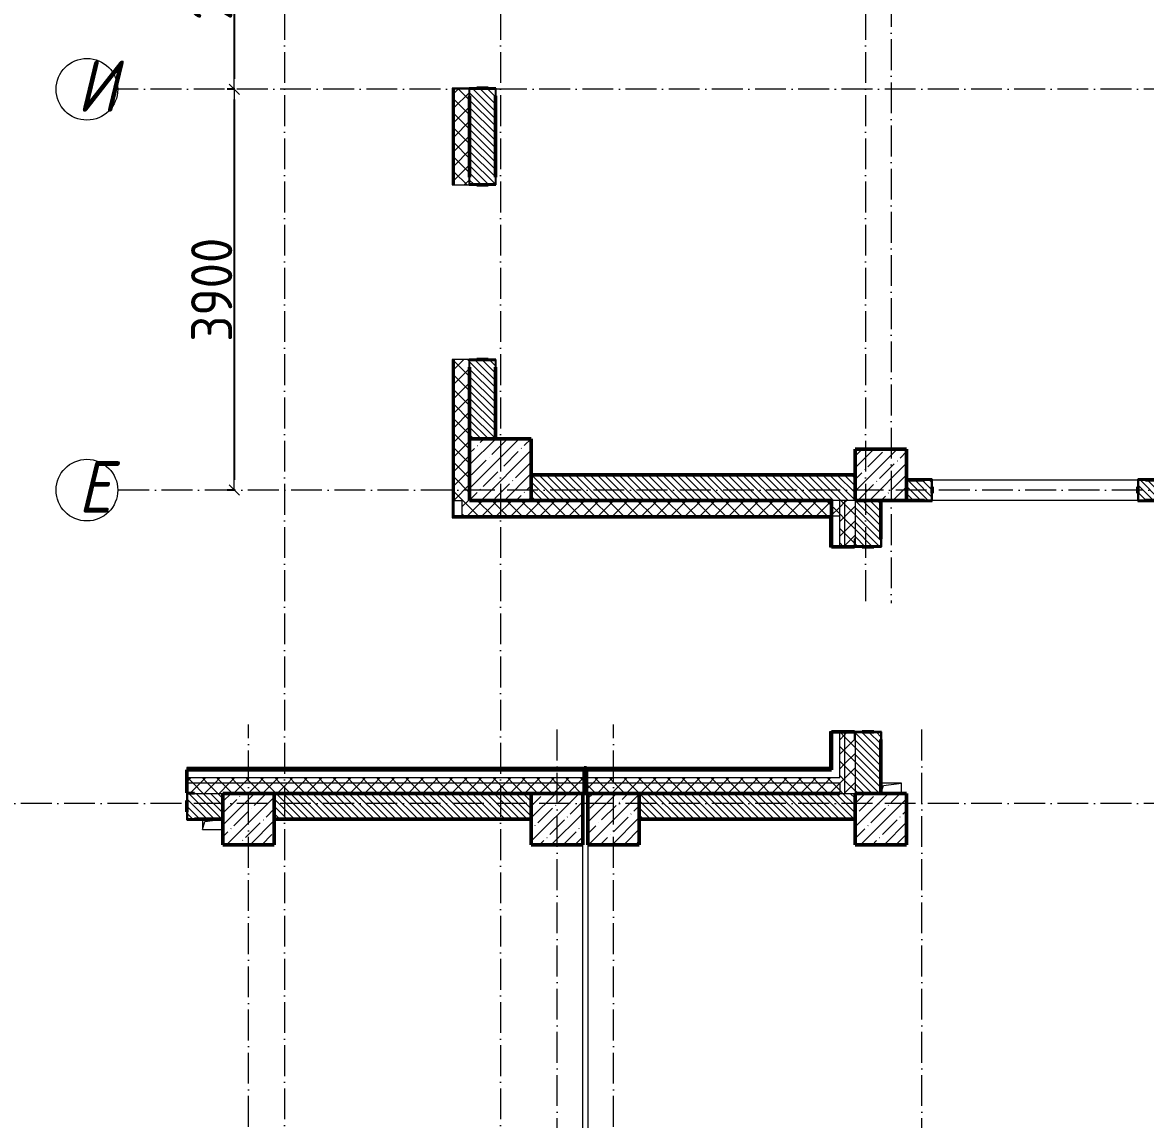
# Model space of a CAD drawing. Header units: millimetres. Extents: x -356862 to 418287, y 0 to 839748.
# Drawn here: x 50808 to 61733, y 465324 to 475997 of the extents above; entities that cross this region are included whole.
import ezdxf

# ---------------------------------------------------------------- set-up
doc = ezdxf.new("R2010")
doc.units = ezdxf.units.MM
doc.linetypes.add('50_200_ШТРИХ_1Т_ш5_п1_п1_', pattern=[700, 500, -100, 0, -100])
for name, color, linetype, lineweight in [('A-____-____-DIMS', 7, 'Continuous', 9), ('A-FLOR-____-OTLN', 7, 'Continuous', 9), ('A-GENM-____-MCUT', 7, 'Continuous', 25), ('A-GENM-____-OTLN', 7, 'Continuous', 9), ('A-GENM-____-OTLN-1', 7, 'Continuous', 25), ('A-WALL-____-MCUT-2', 7, 'Continuous', 50), ('A-WALL-____-MCUT-3', 7, 'Continuous', 9), ('A-WALL-____-OTLN', 7, 'Continuous', 9), ('A-WALL-____-PATT-1', 7, 'Continuous', 9), ('A-WALL-FNSH-MCUT-1', 7, 'Continuous', 9), ('I-WALL-____-OTLN', 7, 'Continuous', 9), ('S-COLS-____-MCUT', 7, 'Continuous', 50), ('S-COLS-____-OTLN', 7, 'Continuous', 9), ('S-GRID-____-IDEN', 7, 'Continuous', 9), ('S-GRID-____-OTLN-1', 7, '50_200_ШТРИХ_1Т_ш5_п1_п1_', 9)]:
    doc.layers.add(name, color=color, linetype=linetype, lineweight=lineweight)
doc.styles.add('ISOCPEUR_I', font='isocpeui.ttf', dxfattribs={"width": 0.9, "height": 2.5})
doc.styles.add('СПДС', font='isocpeur.ttf', dxfattribs={"width": 0.9})
doc.dimstyles.new('Размера А3', dxfattribs={"dimtxt": 200, "dimasz": 100, "dimexe": 70, "dimexo": 100, "dimgap": 20, "dimtad": 1, "dimdec": 0, "dimrnd": 10, "dimzin": 0, "dimdsep": 46, "dimtxsty": 'СПДС', "dimblk": 'ARROWHEAD_6', "dimcen": 1, "dimclrd": 256, "dimclre": 256, "dimclrt": 256, "dimazin": 0, "dimtfac": 1, "dimtdec": 0, "dimtmove": 2, "dimatfit": 3, "dimfxl": 1, "dimtolj": 1, "dimtzin": 0, "dimarcsym": 0})
pattern_1 = [(45, (-15591.66, 459015.94), (-70.71068, 70.71068), []), (135, (-15591.66, 459015.94), (-70.71068, -70.71068), [])]
pattern_2 = [(135, (-15591.663, 459015.94), (-35.35534, -35.35534), [])]
pattern_3 = [(45, (-15591.66, 459015.94), (-85.53659, 85.53659), []), (45, (-15534.64, 459015.94), (-85.53659, 85.53659), [])]

# ---------------------------------------------------------------- blocks, each defined once
blk = doc.blocks.new('BSC_Колонна _Прямоугольная - 600х600-V79-АР1_План отверстий 2 этажа в осях 1-64_А-ГГ')
at = {"layer": 'S-COLS-____-OTLN'}
h = blk.add_hatch(dxfattribs=at)
h.set_pattern_fill('FP_108', color=256, style=0, pattern_type=2)
h.set_pattern_definition([(45, (-71050, -12631.04), (-114.04925, 114.04925), []), (45, (-70935.95, -12631.04), (-114.04925, 114.04925), [201.613, -40.323, 3.353, -36.97])])
h.paths.add_polyline_path([(-300, -300), (300, -300), (300, 300), (-300, 300)], flags=0)
at = {"layer": 'S-COLS-____-MCUT'}
for p, q in [((300, 300), (-300, 300)), ((-300, 300), (-300, -300)), ((300, -300), (300, 300)), ((-300, -300), (300, -300))]:
    blk.add_line(p, q, dxfattribs=at)
blk = doc.blocks.new('BSC_Колонна _Прямоугольная - 500х500-V98-АР1_План отверстий 2 этажа в осях 1-64_А-ГГ')
at = {"layer": 'S-COLS-____-OTLN'}
h = blk.add_hatch(dxfattribs=at)
h.set_pattern_fill('FP_127', color=256, style=0, pattern_type=2)
h.set_pattern_definition([(45, (-68600, -9231.04), (-114.04925, 114.04925), []), (45, (-68485.95, -9231.04), (-114.04925, 114.04925), [201.613, -40.323, 3.353, -36.97])])
h.paths.add_polyline_path([(-250, -250), (250, -250), (250, 250), (-250, 250)], flags=0)
at = {"layer": 'S-COLS-____-MCUT'}
for p, q in [((250, 250), (-250, 250)), ((-250, 250), (-250, -250)), ((250, -250), (250, 250)), ((-250, -250), (250, -250))]:
    blk.add_line(p, q, dxfattribs=at)
blk = doc.blocks.new('BSC_Колонна _Прямоугольная - 500х500-V114-АР1_План отверстий 2 этажа в осях 1-64_А-ГГ')
at = {"layer": 'S-COLS-____-OTLN'}
h = blk.add_hatch(dxfattribs=at)
h.set_pattern_fill('FP_143', color=256, style=0, pattern_type=2)
h.set_pattern_definition([(45, (-72150, -9231.04), (-114.04925, 114.04925), []), (45, (-72035.95, -9231.04), (-114.04925, 114.04925), [201.613, -40.323, 3.353, -36.97])])
h.paths.add_polyline_path([(-250, -250), (250, -250), (250, 250), (-250, 250)], flags=0)
at = {"layer": 'S-COLS-____-MCUT'}
for p, q in [((250, 250), (-250, 250)), ((-250, 250), (-250, -250)), ((250, -250), (250, 250)), ((-250, -250), (250, -250))]:
    blk.add_line(p, q, dxfattribs=at)
blk = doc.blocks.new('BSC_Колонна _Прямоугольная - 500х500-V115-АР1_План отверстий 2 этажа в осях 1-64_А-ГГ')
at = {"layer": 'S-COLS-____-OTLN'}
h = blk.add_hatch(dxfattribs=at)
h.set_pattern_fill('FP_144', color=256, style=0, pattern_type=2)
h.set_pattern_definition([(45, (-71600, -9231.04), (-114.04925, 114.04925), []), (45, (-71485.95, -9231.04), (-114.04925, 114.04925), [201.613, -40.323, 3.353, -36.97])])
h.paths.add_polyline_path([(-250, -250), (250, -250), (250, 250), (-250, 250)], flags=0)
at = {"layer": 'S-COLS-____-MCUT'}
for p, q in [((250, 250), (-250, 250)), ((-250, 250), (-250, -250)), ((250, -250), (250, 250)), ((-250, -250), (250, -250))]:
    blk.add_line(p, q, dxfattribs=at)
blk = doc.blocks.new('BSC_Колонна _Прямоугольная - 500х500-V135-АР1_План отверстий 2 этажа в осях 1-64_А-ГГ')
at = {"layer": 'S-COLS-____-OTLN'}
h = blk.add_hatch(dxfattribs=at)
h.set_pattern_fill('FP_165', color=256, style=0, pattern_type=2)
h.set_pattern_definition([(45, (-74750, -12581.04), (-114.04925, 114.04925), []), (45, (-74635.95, -12581.04), (-114.04925, 114.04925), [201.613, -40.323, 3.353, -36.97])])
h.paths.add_polyline_path([(-250, -250), (250, -250), (250, 250), (-250, 250), (-250, 195)], flags=0)
at = {"layer": 'S-COLS-____-MCUT'}
for p, q in [((250, 250), (-250, 250)), ((-250, 250), (-250, -250)), ((250, -250), (250, 250)), ((-250, -250), (250, -250))]:
    blk.add_line(p, q, dxfattribs=at)
blk = doc.blocks.new('BSC_Колонна _Прямоугольная - 500х500-V140-АР1_План отверстий 2 этажа в осях 1-64_А-ГГ')
at = {"layer": 'S-COLS-____-OTLN'}
h = blk.add_hatch(dxfattribs=at)
h.set_pattern_fill('FP_171', color=256, style=0, pattern_type=2)
h.set_pattern_definition([(45, (-74750, -9231.04), (-114.04925, 114.04925), []), (45, (-74635.95, -9231.04), (-114.04925, 114.04925), [201.613, -40.323, 3.353, -36.97])])
h.paths.add_polyline_path([(-250, -250), (250, -250), (250, 250), (-250, 250), (-250, 105)], flags=0)
at = {"layer": 'S-COLS-____-MCUT'}
for p, q in [((250, 250), (-250, 250)), ((-250, 250), (-250, -250)), ((250, -250), (250, 250)), ((-250, -250), (250, -250))]:
    blk.add_line(p, q, dxfattribs=at)
blk = doc.blocks.new('Фахверк_СКБ_Уголок - 250_2700-27497298-АР1_План отверстий 2 этажа в осях 1-64_А-ГГ')
at = {"layer": 'A-GENM-____-MCUT'}
for p, q in [((200, 181), (125, 181)), ((125, 181), (125, 106)), ((131, 106), (131, 175)), ((131, 175), (200, 175)), ((200, 175), (200, 181)), ((125, 106), (131, 106)), ((131, -6), (125, -6)), ((125, -6), (125, -81)), ((125, -81), (200, -81)), ((131, -75), (131, -6)), ((200, -75), (131, -75)), ((200, -81), (200, -75))]:
    blk.add_line(p, q, dxfattribs=at)
blk = doc.blocks.new('Фахверк_СКБ_Уголок - 200_3380-28509457-АР1_План отверстий 2 этажа в осях 1-64_А-ГГ')
at = {"layer": 'A-GENM-____-MCUT'}
for p, q in [((200, 156), (125, 156)), ((125, 156), (125, 81)), ((131, 81), (131, 150)), ((131, 150), (200, 150)), ((200, 150), (200, 156)), ((125, 81), (131, 81)), ((131, 19), (125, 19)), ((125, 19), (125, -56)), ((131, -50), (131, 19)), ((125, -56), (200, -56)), ((200, -50), (131, -50)), ((200, -56), (200, -50))]:
    blk.add_line(p, q, dxfattribs=at)
blk = doc.blocks.new('AR_Отверстие прямоугольное _в плите_ - AR_Отверстие прямоугольное _в плите_-V165-АР1_План отверстий 2 этажа в осях 1-64_А-ГГ')
at = {"layer": 'A-GENM-____-OTLN'}
for p, q in [((-100, 50), (-100, -50)), ((-100, -50), (-75, 25)), ((-75, 25), (100, 50)), ((-100, -50), (100, -50))]:
    blk.add_line(p, q, dxfattribs=at)
blk = doc.blocks.new('AR_Отверстие прямоугольное _в плите_ - AR_Отверстие прямоугольное _в плите_-30510712-АР1_План отверстий 2 этажа в осях 1-64_А-ГГ')
at = {"layer": 'A-GENM-____-OTLN'}
for p, q in [((100, 50), (-100, 50)), ((-100, -50), (-75, 25)), ((-75, 25), (100, 50)), ((100, -50), (100, 50))]:
    blk.add_line(p, q, dxfattribs=at)
blk = doc.blocks.new('Стены 6 - Стены 4-31195849-АР1_План отверстий 2 этажа в осях 1-64_А-ГГ')
at = {"layer": 'A-WALL-____-MCUT-2'}
for p, q in [((-1799, 41030), (-1799, 41010)), ((-1549, 41030), (-1799, 41030)), ((-1799, 41010), (-1549, 41010)), ((-1549, 41010), (-1549, 41030))]:
    blk.add_line(p, q, dxfattribs=at)
blk = doc.blocks.new('Ось сетки - Круг_Ø6_00__ISO-2_5_0_9K_-25732049-АР1_План отверстий 2 этажа в осях 1-64_А-ГГ')
at = {"layer": 'S-GRID-____-IDEN'}
blk.add_circle((0, 0), 3, dxfattribs=at)
blk = doc.blocks.new('ARROWHEAD_6')
at = {"color": 0, "linetype": 'Continuous'}
for p, q in [((0, 0), (-1, 0)), ((-0.5, -0.5), (0.5, 0.5))]:
    blk.add_line(p, q, dxfattribs=at)
blk = doc.blocks.new('*D4534')
at = {"layer": 'A-____-____-DIMS', "lineweight": -2, "transparency": 16777216}
for p, q in [((52875, 477697), (52799, 477697)), ((52869, 477597), (52869, 475447)), ((52875, 475347), (52799, 475347))]:
    blk.add_line(p, q, dxfattribs=at)
at = {"layer": 'Defpoints', "color": 0, "lineweight": 30, "transparency": 16777216}
for p in [(52975, 477697), (52869, 475347), (52975, 475347)]:
    blk.add_point(p, dxfattribs=at)
at = {"layer": 'A-____-____-DIMS', "lineweight": -2, "transparency": 16777216, "xscale": 100, "yscale": 100, "zscale": 100}
for p, rotation in [((52869, 477697), 90), ((52869, 475347), 270)]:
    blk.add_blockref('ARROWHEAD_6', p, dxfattribs=dict(at, rotation=rotation))
at = {"layer": 'A-____-____-DIMS', "transparency": 16777216, "insert": (52649, 476522), "char_height": 400, "attachment_point": 5, "rotation": 90, "style": 'СПДС'}
blk.add_mtext('\\A1;2350', dxfattribs=at)
blk = doc.blocks.new('*D4535')
at = {"layer": 'A-____-____-DIMS', "lineweight": -2, "transparency": 16777216}
for p, q in [((52875, 475347), (52799, 475347)), ((52869, 475247), (52869, 471547)), ((52875, 471447), (52799, 471447))]:
    blk.add_line(p, q, dxfattribs=at)
at = {"layer": 'Defpoints', "color": 0, "lineweight": 30, "transparency": 16777216}
for p in [(52975, 475347), (52869, 471447), (52975, 471447)]:
    blk.add_point(p, dxfattribs=at)
at = {"layer": 'A-____-____-DIMS', "lineweight": -2, "transparency": 16777216, "xscale": 100, "yscale": 100, "zscale": 100}
for p, rotation in [((52869, 475347), 90), ((52869, 471447), 270)]:
    blk.add_blockref('ARROWHEAD_6', p, dxfattribs=dict(at, rotation=rotation))
at = {"layer": 'A-____-____-DIMS', "transparency": 16777216, "insert": (52649, 473397), "char_height": 400, "attachment_point": 5, "rotation": 90, "style": 'СПДС'}
blk.add_mtext('\\A1;3900', dxfattribs=at)
blk = doc.blocks.new('*D13775')
at = {"layer": 'A-____-____-DIMS', "lineweight": -2, "transparency": 16777216}
for p, q in [((52875, 477697), (52799, 477697)), ((52869, 477597), (52869, 475447)), ((52875, 475347), (52799, 475347))]:
    blk.add_line(p, q, dxfattribs=at)
at = {"layer": 'Defpoints', "color": 0, "transparency": 16777216}
for p in [(52975, 477697), (52869, 475347), (52975, 475347)]:
    blk.add_point(p, dxfattribs=at)
at = {"layer": 'A-____-____-DIMS', "lineweight": -2, "transparency": 16777216, "xscale": 100, "yscale": 100, "zscale": 100}
for p, rotation in [((52869, 477697), 90), ((52869, 475347), 270)]:
    blk.add_blockref('ARROWHEAD_6', p, dxfattribs=dict(at, rotation=rotation))
at = {"layer": 'A-____-____-DIMS', "transparency": 16777216, "insert": (52649, 476522), "char_height": 400, "attachment_point": 5, "rotation": 90, "style": 'СПДС'}
blk.add_mtext('\\A1;2350', dxfattribs=at)
blk = doc.blocks.new('*D13776')
at = {"layer": 'A-____-____-DIMS', "lineweight": -2, "transparency": 16777216}
for p, q in [((52875, 475347), (52799, 475347)), ((52869, 475247), (52869, 471547)), ((52875, 471447), (52799, 471447))]:
    blk.add_line(p, q, dxfattribs=at)
at = {"layer": 'Defpoints', "color": 0, "transparency": 16777216}
for p in [(52975, 475347), (52869, 471447), (52975, 471447)]:
    blk.add_point(p, dxfattribs=at)
at = {"layer": 'A-____-____-DIMS', "lineweight": -2, "transparency": 16777216, "xscale": 100, "yscale": 100, "zscale": 100}
for p, rotation in [((52869, 475347), 90), ((52869, 471447), 270)]:
    blk.add_blockref('ARROWHEAD_6', p, dxfattribs=dict(at, rotation=rotation))
at = {"layer": 'A-____-____-DIMS', "transparency": 16777216, "insert": (52649, 473397), "char_height": 400, "attachment_point": 5, "rotation": 90, "style": 'СПДС'}
blk.add_mtext('\\A1;3900', dxfattribs=at)
blk = doc.blocks.new('*D13945')
at = {"layer": 'A-____-____-DIMS', "lineweight": -2, "transparency": 16777216}
for p, q in [((52875, 477697), (52799, 477697)), ((52869, 477597), (52869, 475447)), ((52875, 475347), (52799, 475347))]:
    blk.add_line(p, q, dxfattribs=at)
at = {"layer": 'Defpoints', "color": 0, "transparency": 16777216}
for p in [(52975, 477697), (52869, 475347), (52975, 475347)]:
    blk.add_point(p, dxfattribs=at)
at = {"layer": 'A-____-____-DIMS', "lineweight": -2, "transparency": 16777216, "xscale": 100, "yscale": 100, "zscale": 100}
for p, rotation in [((52869, 477697), 90), ((52869, 475347), 270)]:
    blk.add_blockref('ARROWHEAD_6', p, dxfattribs=dict(at, rotation=rotation))
at = {"layer": 'A-____-____-DIMS', "transparency": 16777216, "insert": (52649, 476522), "char_height": 400, "attachment_point": 5, "rotation": 90, "style": 'СПДС'}
blk.add_mtext('\\A1;2350', dxfattribs=at)
blk = doc.blocks.new('*D13946')
at = {"layer": 'A-____-____-DIMS', "lineweight": -2, "transparency": 16777216}
for p, q in [((52875, 475347), (52799, 475347)), ((52869, 475247), (52869, 471547)), ((52875, 471447), (52799, 471447))]:
    blk.add_line(p, q, dxfattribs=at)
at = {"layer": 'Defpoints', "color": 0, "transparency": 16777216}
for p in [(52975, 475347), (52869, 471447), (52975, 471447)]:
    blk.add_point(p, dxfattribs=at)
at = {"layer": 'A-____-____-DIMS', "lineweight": -2, "transparency": 16777216, "xscale": 100, "yscale": 100, "zscale": 100}
for p, rotation in [((52869, 475347), 90), ((52869, 471447), 270)]:
    blk.add_blockref('ARROWHEAD_6', p, dxfattribs=dict(at, rotation=rotation))
at = {"layer": 'A-____-____-DIMS', "transparency": 16777216, "insert": (52649, 473397), "char_height": 400, "attachment_point": 5, "rotation": 90, "style": 'СПДС'}
blk.add_mtext('\\A1;3900', dxfattribs=at)
blk = doc.blocks.new('2этаж')
at = {"layer": 'S-GRID-____-OTLN-1', "color": 251, "ltscale": 0.6, "true_color": 0x636466}
for p, q in [((53358.3, 508896.9), (53358.3, 454533.3)), ((55458.3, 508896.9), (55458.3, 454750.2)), ((59008.3, 508896.9), (59008.3, 470347)), ((59258.3, 508602.1), (59258.3, 470347)), ((88482.7, 475347), (51735.1, 475347)), ((74727.1, 471447), (51735.1, 471447)), ((53008.3, 454750.2), (53008.3, 469166.5)), ((56008.3, 454533.3), (56008.3, 469166.5)), ((56558.3, 454750.2), (56558.3, 469166.5)), ((59558.3, 454533.3), (59558.3, 469166.5)), ((88482.7, 468397), (-20037.2, 468397))]:
    blk.add_line(p, q, dxfattribs=at)
at = {"layer": 'S-GRID-____-IDEN', "char_height": 500, "attachment_point": 1, "style": 'ISOCPEUR_I'}
for s, insert, width in [('\\fISOCPEUR|b0|i1|c204|p34|;\\W.9;И', (51337.7, 475628.9), 223.671), ('\\fISOCPEUR|b0|i1|c204|p34|;\\W.9;Е', (51346.7, 471728.9), 202.025)]:
    blk.add_mtext(s, dxfattribs=dict(at, insert=insert, width=width))
at = {"layer": 'A-____-____-DIMS'}
for base, p1, p2, picture, middle in [((52868.7, 475347), (52974.8, 477697), (52974.8, 475347), '*D4534', (52648.7, 476522)), ((52868.7, 471447), (52974.8, 475347), (52974.8, 471447), '*D4535', (52648.7, 473397))]:
    dim = blk.add_linear_dim(base=base, p1=p1, p2=p2, angle=90, dimstyle='Размера А3', override={"dimtxt": 400}, dxfattribs=at)
    dim.commit()
    dim.dimension.update_dxf_attribs({"geometry": picture, "text_midpoint": middle})

msp = doc.modelspace()

# ---------------------------------------------------------------- hatches: boundary and pattern name
at = {"layer": 'A-WALL-____-PATT-1'}
h = msp.add_hatch(dxfattribs=at)
h.set_pattern_fill('FP_1', color=256, style=0, pattern_type=2)
h.set_pattern_definition(pattern_1)
h.paths.add_polyline_path([(55008.3366, 471346.983), (55158.3366, 471346.983), (55158.3366, 472641.983), (55152.3366, 472641.983), (55152.3366, 472716.983), (55008.3366, 472716.983)], flags=0)
h.paths.add_polyline_path([(55152.3366, 474416.983), (55152.3366, 474491.983), (55158.3366, 474491.983), (55158.3366, 475281.983), (55152.3366, 475281.983), (55152.3366, 475356.983), (55008.3366, 475356.983), (55008.3366, 474416.983), (55093.2185, 474416.983)], flags=0)
h.paths.add_polyline_path([(55093.2185, 477056.983), (55152.3366, 477056.983), (55152.3366, 477131.983), (55158.3366, 477131.983), (55158.3366, 478521.983), (55152.3366, 478521.983), (55152.3366, 478596.983), (55008.3366, 478596.983), (55008.3366, 477056.983)], flags=0)
h.paths.add_polyline_path([(55152.3366, 480296.983), (55152.3366, 480371.983), (55158.3366, 480371.983), (55158.3366, 481161.983), (55152.3366, 481161.983), (55152.3366, 481236.983), (55008.3366, 481236.983), (55008.3366, 480296.983), (55093.2185, 480296.983)], flags=0)
h.paths.add_polyline_path([(55093.2185, 482936.983), (55152.3366, 482936.983), (55152.3366, 483011.983), (55158.3366, 483011.983), (55158.3366, 484401.983), (55152.3366, 484401.983), (55152.3366, 484476.983), (55008.3366, 484476.983), (55008.3366, 482936.983)], flags=0)
h.paths.add_polyline_path([(55093.2185, 486176.983), (55152.3366, 486176.983), (55152.3366, 486251.983), (55158.3366, 486251.983), (55158.3366, 487041.983), (55152.3366, 487041.983), (55152.3366, 487116.983), (55008.3366, 487116.983), (55008.3366, 486176.983)], flags=0)
h.paths.add_polyline_path([(55152.3366, 488816.983), (55152.3366, 488891.983), (55158.3366, 488891.983), (55158.3366, 490281.983), (55152.3366, 490281.983), (55152.3366, 490356.983), (55008.3366, 490356.983), (55008.3366, 488816.983), (55093.2185, 488816.983)], flags=0)
h.paths.add_polyline_path([(55152.3366, 492056.983), (55152.3366, 492131.983), (55158.3366, 492131.983), (55158.3366, 492921.983), (55152.3366, 492921.983), (55152.3366, 492996.983), (55008.3366, 492996.983), (55008.3366, 492056.983), (55093.2185, 492056.983)], flags=0)
h.paths.add_polyline_path([(55093.2185, 494696.983), (55152.3366, 494696.983), (55152.3366, 494771.983), (55158.3366, 494771.983), (55158.3366, 496161.983), (55152.3366, 496161.983), (55152.3366, 496236.983), (55008.3366, 496236.983), (55008.3366, 494696.983)], flags=0)
h.paths.add_polyline_path([(55093.2185, 497936.983), (55152.3366, 497936.983), (55152.3366, 498011.983), (55158.3366, 498011.983), (55158.3366, 498801.983), (55152.3366, 498801.983), (55152.3366, 498876.983), (55008.3366, 498876.983), (55008.3366, 497936.983)], flags=0)
h.paths.add_polyline_path([(55152.3366, 500576.983), (55152.3366, 500651.983), (55158.3366, 500651.983), (55158.3366, 502096.983), (55008.3366, 502096.983), (55008.3366, 500576.983), (55093.2185, 500576.983)], flags=0)
h = msp.add_hatch(dxfattribs=at)
h.set_pattern_fill('FP_6', color=256, style=0, pattern_type=2)
h.set_pattern_definition(pattern_2)
h.paths.add_polyline_path([(55227.3366, 471946.983), (55408.3366, 471946.983), (55408.3366, 472710.983), (55339.3366, 472710.983), (55339.3366, 472716.983), (55227.3366, 472716.983), (55227.3366, 472710.983), (55158.3366, 472710.983), (55158.3366, 471946.983)], flags=0)
h.paths.add_polyline_path([(55227.3366, 474416.983), (55339.3366, 474416.983), (55339.3366, 474422.983), (55408.3366, 474422.983), (55408.3366, 475350.983), (55339.3366, 475350.983), (55339.3366, 475356.983), (55227.3366, 475356.983), (55227.3366, 475350.983), (55158.3366, 475350.983), (55158.3366, 474422.983), (55227.3366, 474422.983)], flags=0)
h.paths.add_polyline_path([(55339.3366, 477056.983), (55339.3366, 477062.983), (55408.3366, 477062.983), (55408.3366, 477396.983), (55158.3366, 477396.983), (55158.3366, 477062.983), (55227.3366, 477062.983), (55227.3366, 477056.983)], flags=0)
h = msp.add_hatch(dxfattribs=at)
h.set_pattern_fill('FP_6', color=256, style=0, pattern_type=2)
h.set_pattern_definition(pattern_2)
h.paths.add_polyline_path([(58908.3366, 471346.983), (58908.3366, 471596.983), (55758.3366, 471596.983), (55758.3366, 471346.983), (58808.3366, 471346.983)], flags=0)
h = msp.add_hatch(dxfattribs=at)
h.set_pattern_fill('FP_6', color=256, style=0, pattern_type=2)
h.set_pattern_definition(pattern_2)
h.paths.add_polyline_path([(61664.3366, 471346.983), (61908.3366, 471346.983), (61908.3366, 471546.983), (61664.3366, 471546.983), (61664.3366, 471477.983), (61658.3366, 471477.983), (61658.3366, 471415.983), (61664.3366, 471415.983), (61664.3366, 471351.783)], flags=0)
h.paths.add_polyline_path([(59408.3366, 471346.983), (59652.3366, 471346.983), (59652.3366, 471415.983), (59658.3366, 471415.983), (59658.3366, 471477.983), (59652.3366, 471477.983), (59652.3366, 471546.983), (59408.3366, 471546.983)], flags=0)
h = msp.add_hatch(dxfattribs=at)
h.set_pattern_fill('FP_1', color=256, style=0, pattern_type=2)
h.set_pattern_definition(pattern_1)
h.paths.add_polyline_path([(58758.3366, 471196.983), (58758.3366, 471346.983), (55083.3366, 471346.983), (55083.3366, 471196.983), (58628.1471, 471196.983)], flags=0)
h = msp.add_hatch(dxfattribs=at)
h.set_pattern_fill('FP_1', color=256, style=0, pattern_type=2)
h.set_pattern_definition(pattern_1)
h.paths.add_polyline_path([(58808.3366, 468496.983), (58808.3366, 469096.983), (58758.3366, 469096.983), (58758.3366, 468496.983)], flags=0)
h.paths.add_polyline_path([(58808.3366, 470896.983), (58808.3366, 471346.983), (58758.3366, 471346.983), (58758.3366, 470896.983)], flags=0)
h = msp.add_hatch(dxfattribs=at)
h.set_pattern_fill('FP_1', color=256, style=0, pattern_type=2)
h.set_pattern_definition(pattern_1)
h.paths.add_polyline_path([(58856.6845, 468496.983), (58908.3366, 468496.983), (58908.3366, 469021.983), (58902.3366, 469021.983), (58902.3366, 469096.983), (58808.3366, 469096.983), (58808.3366, 468496.983)], flags=0)
h.paths.add_polyline_path([(58808.3366, 470896.983), (58902.3366, 470896.983), (58902.3366, 470971.983), (58908.3366, 470971.983), (58908.3366, 471346.983), (58808.3366, 471346.983), (58808.3366, 470931.7715)], flags=0)
h = msp.add_hatch(dxfattribs=at)
h.set_pattern_fill('FP_6', color=256, style=0, pattern_type=2)
h.set_pattern_definition(pattern_2)
h.paths.add_polyline_path([(59089.3366, 468496.983), (59158.3366, 468496.983), (59158.3366, 469090.983), (59089.3366, 469090.983), (59089.3366, 469096.983), (58977.3366, 469096.983), (58977.3366, 469090.983), (58908.3366, 469090.983), (58908.3366, 468496.983), (59070.0132, 468496.983)], flags=0)
h.paths.add_polyline_path([(59089.3366, 470896.983), (59089.3366, 470902.983), (59158.3366, 470902.983), (59158.3366, 471346.983), (58908.3366, 471346.983), (58908.3366, 470902.983), (58977.3366, 470902.983), (58977.3366, 470896.983)], flags=0)
h = msp.add_hatch(dxfattribs=at)
h.set_pattern_fill('FP_3', color=256, style=0, pattern_type=2)
h.set_pattern_definition(pattern_3)
h.paths.add_polyline_path([(58678.3366, 468726.983), (58678.3366, 469096.983), (58658.3366, 469096.983), (58658.3366, 468726.983)], flags=0)
h.paths.add_polyline_path([(58658.3366, 470896.983), (58678.3366, 470896.983), (58678.3366, 471176.983), (58658.3366, 471176.983), (58658.3366, 470931.7715)], flags=0)
h = msp.add_hatch(dxfattribs=at)
h.set_pattern_fill('FP_3', color=256, style=0, pattern_type=2)
h.set_pattern_definition(pattern_3)
h.paths.add_polyline_path([(56273.3366, 468726.983), (56273.3366, 468746.983), (52408.3366, 468746.983), (52408.3366, 468726.983), (55093.2185, 468726.983)], flags=0)
h.paths.add_polyline_path([(50608.3366, 468726.983), (50608.3366, 468746.983), (49408.3366, 468746.983), (49408.3366, 468726.983), (49790.8257, 468726.983)], flags=0)
h.paths.add_polyline_path([(47608.3366, 468726.983), (47608.3366, 468746.983), (46408.3366, 468746.983), (46408.3366, 468726.983), (47139.6293, 468726.983)], flags=0)
h.paths.add_polyline_path([(43604.7007, 468726.983), (44608.3366, 468726.983), (44608.3366, 468746.983), (43408.3366, 468746.983), (43408.3366, 468726.983)], flags=0)
h.paths.add_polyline_path([(40953.5042, 468726.983), (41608.3366, 468726.983), (41608.3366, 468746.983), (40408.3366, 468746.983), (40408.3366, 468726.983)], flags=0)
h.paths.add_polyline_path([(38608.3366, 468726.983), (38608.3366, 468746.983), (37408.3366, 468746.983), (37408.3366, 468726.983), (37418.5757, 468726.983)], flags=0)
h.paths.add_polyline_path([(35608.3366, 468726.983), (35608.3366, 468746.983), (34408.3366, 468746.983), (34408.3366, 468726.983), (34767.3792, 468726.983)], flags=0)
h.paths.add_polyline_path([(29608.3366, 468726.983), (29608.3366, 468746.983), (28408.3366, 468746.983), (28408.3366, 468726.983), (28581.2542, 468726.983)], flags=0)
h.paths.add_polyline_path([(31408.3366, 468726.983), (32608.3366, 468726.983), (32608.3366, 468746.983), (31408.3366, 468746.983)], flags=0)
h.paths.add_polyline_path([(25408.3366, 468726.983), (26608.3366, 468726.983), (26608.3366, 468746.983), (25408.3366, 468746.983)], flags=0)
h.paths.add_polyline_path([(22743.3366, 468726.983), (23608.3366, 468726.983), (23608.3366, 468746.983), (22743.3366, 468746.983)], flags=0)
h = msp.add_hatch(dxfattribs=at)
h.set_pattern_fill('FP_3', color=256, style=0, pattern_type=2)
h.set_pattern_definition(pattern_3)
h.paths.add_polyline_path([(58658.3366, 468726.983), (58658.3366, 468746.983), (56293.3366, 468746.983), (56293.3366, 468726.983), (58628.1471, 468726.983)], flags=0)
h = msp.add_hatch(dxfattribs=at)
h.set_pattern_fill('FP_1', color=256, style=0, pattern_type=2)
h.set_pattern_definition(pattern_1)
h.paths.add_polyline_path([(58758.3366, 468596.983), (58758.3366, 468646.983), (52408.3366, 468646.983), (52408.3366, 468596.983), (58628.1471, 468596.983)], flags=0)
h.paths.add_polyline_path([(49790.8257, 468596.983), (50608.3366, 468596.983), (50608.3366, 468646.983), (49408.3366, 468646.983), (49408.3366, 468596.983)], flags=0)
h.paths.add_polyline_path([(47608.3366, 468596.983), (47608.3366, 468646.983), (46408.3366, 468646.983), (46408.3366, 468596.983), (47139.6293, 468596.983)], flags=0)
h.paths.add_polyline_path([(44608.3366, 468596.983), (44608.3366, 468646.983), (43408.3366, 468646.983), (43408.3366, 468596.983), (44488.4328, 468596.983)], flags=0)
h.paths.add_polyline_path([(41608.3366, 468596.983), (41608.3366, 468646.983), (40408.3366, 468646.983), (40408.3366, 468596.983), (40953.5042, 468596.983)], flags=0)
h.paths.add_polyline_path([(37408.3366, 468596.983), (38608.3366, 468596.983), (38608.3366, 468646.983), (37408.3366, 468646.983)], flags=0)
h.paths.add_polyline_path([(34408.3366, 468596.983), (35608.3366, 468596.983), (35608.3366, 468646.983), (34408.3366, 468646.983)], flags=0)
h.paths.add_polyline_path([(32116.1828, 468596.983), (32608.3366, 468596.983), (32608.3366, 468646.983), (31408.3366, 468646.983), (31408.3366, 468596.983)], flags=0)
h.paths.add_polyline_path([(29608.3366, 468596.983), (29608.3366, 468646.983), (28408.3366, 468646.983), (28408.3366, 468596.983), (28581.2542, 468596.983)], flags=0)
h.paths.add_polyline_path([(26608.3366, 468596.983), (26608.3366, 468646.983), (25408.3366, 468646.983), (25408.3366, 468596.983), (25930.0578, 468596.983)], flags=0)
h.paths.add_polyline_path([(22208.3366, 468596.983), (23608.3366, 468596.983), (23608.3366, 468646.983), (22208.3366, 468646.983)], flags=0)
h.paths.add_polyline_path([(20408.3366, 468596.983), (20408.3366, 468646.983), (19208.3366, 468646.983), (19208.3366, 468596.983), (19743.9328, 468596.983)], flags=0)
h.paths.add_polyline_path([(11408.3366, 468596.983), (11408.3366, 468646.983), (8238.3366, 468646.983), (8238.3366, 468596.983), (9139.1471, 468596.983)], flags=0)
h = msp.add_hatch(dxfattribs=at)
h.set_pattern_fill('FP_1', color=256, style=0, pattern_type=2)
h.set_pattern_definition(pattern_1)
h.paths.add_polyline_path([(58758.3366, 468496.983), (58758.3366, 468596.983), (52408.3366, 468596.983), (52408.3366, 468502.983), (52483.3366, 468502.983), (52483.3366, 468496.983), (58628.1471, 468496.983)], flags=0)
h.paths.add_polyline_path([(49790.8257, 468496.983), (50533.3366, 468496.983), (50533.3366, 468502.983), (50608.3366, 468502.983), (50608.3366, 468596.983), (49408.3366, 468596.983), (49408.3366, 468502.983), (49483.3366, 468502.983), (49483.3366, 468496.983)], flags=0)
h.paths.add_polyline_path([(47533.3366, 468496.983), (47533.3366, 468502.983), (47608.3366, 468502.983), (47608.3366, 468596.983), (46408.3366, 468596.983), (46408.3366, 468502.983), (46483.3366, 468502.983), (46483.3366, 468496.983), (47258.3366, 468496.983)], flags=0)
h.paths.add_polyline_path([(43758.3366, 468496.983), (44533.3366, 468496.983), (44533.3366, 468502.983), (44608.3366, 468502.983), (44608.3366, 468596.983), (43408.3366, 468596.983), (43408.3366, 468502.983), (43483.3366, 468502.983), (43483.3366, 468496.983), (43604.7007, 468496.983)], flags=0)
h.paths.add_polyline_path([(40953.5042, 468496.983), (41533.3366, 468496.983), (41533.3366, 468502.983), (41608.3366, 468502.983), (41608.3366, 468596.983), (40408.3366, 468596.983), (40408.3366, 468502.983), (40483.3366, 468502.983), (40483.3366, 468496.983)], flags=0)
h.paths.add_polyline_path([(38258.3366, 468496.983), (38533.3366, 468496.983), (38533.3366, 468502.983), (38608.3366, 468502.983), (38608.3366, 468596.983), (37408.3366, 468596.983), (37408.3366, 468502.983), (37483.3366, 468502.983), (37483.3366, 468496.983), (37758.3366, 468496.983)], flags=0)
h.paths.add_polyline_path([(35258.3366, 468496.983), (35533.3366, 468496.983), (35533.3366, 468502.983), (35608.3366, 468502.983), (35608.3366, 468596.983), (34408.3366, 468596.983), (34408.3366, 468502.983), (34483.3366, 468502.983), (34483.3366, 468496.983), (34767.3792, 468496.983)], flags=0)
h.paths.add_polyline_path([(32533.3366, 468496.983), (32533.3366, 468502.983), (32608.3366, 468502.983), (32608.3366, 468596.983), (31408.3366, 468596.983), (31408.3366, 468502.983), (31483.3366, 468502.983), (31483.3366, 468496.983), (32116.1828, 468496.983)], flags=0)
h.paths.add_polyline_path([(29533.3366, 468496.983), (29533.3366, 468502.983), (29608.3366, 468502.983), (29608.3366, 468596.983), (28408.3366, 468596.983), (28408.3366, 468502.983), (28483.3366, 468502.983), (28483.3366, 468496.983), (29258.3366, 468496.983)], flags=0)
h.paths.add_polyline_path([(25483.3366, 468496.983), (26533.3366, 468496.983), (26533.3366, 468502.983), (26608.3366, 468502.983), (26608.3366, 468596.983), (25408.3366, 468596.983), (25408.3366, 468502.983), (25483.3366, 468502.983)], flags=0)
h.paths.add_polyline_path([(23258.3366, 468496.983), (23533.3366, 468496.983), (23533.3366, 468502.983), (23608.3366, 468502.983), (23608.3366, 468596.983), (22208.3366, 468596.983), (22208.3366, 468496.983), (22708.3366, 468496.983)], flags=0)
h.paths.add_polyline_path([(19743.9328, 468496.983), (20333.3366, 468496.983), (20333.3366, 468502.983), (20408.3366, 468502.983), (20408.3366, 468596.983), (19208.3366, 468596.983), (19208.3366, 468496.983), (19708.3366, 468496.983)], flags=0)
h.paths.add_polyline_path([(11333.3366, 468496.983), (11333.3366, 468502.983), (11408.3366, 468502.983), (11408.3366, 468596.983), (8238.3366, 468596.983), (8238.3366, 468496.983), (10708.3366, 468496.983)], flags=0)
h = msp.add_hatch(dxfattribs=at)
h.set_pattern_fill('FP_6', color=256, style=0, pattern_type=2)
h.set_pattern_definition(pattern_2)
h.paths.add_polyline_path([(52414.3366, 468246.983), (52758.3366, 468246.983), (52758.3366, 468496.983), (52414.3366, 468496.983), (52414.3366, 468427.983), (52408.3366, 468427.983), (52408.3366, 468315.983), (52414.3366, 468315.983), (52414.3366, 468251.2687)], flags=0)
h.paths.add_polyline_path([(50533.3366, 468246.983), (50602.3366, 468246.983), (50602.3366, 468315.983), (50608.3366, 468315.983), (50608.3366, 468427.983), (50602.3366, 468427.983), (50602.3366, 468496.983), (49414.3366, 468496.983), (49414.3366, 468427.983), (49408.3366, 468427.983), (49408.3366, 468315.983), (49414.3366, 468315.983), (49414.3366, 468246.983), (49790.8257, 468246.983)], flags=0)
h.paths.add_polyline_path([(47533.3366, 468246.983), (47602.3366, 468246.983), (47602.3366, 468315.983), (47608.3366, 468315.983), (47608.3366, 468427.983), (47602.3366, 468427.983), (47602.3366, 468496.983), (47258.3366, 468496.983), (47258.3366, 468246.983)], flags=0)
h = msp.add_hatch(dxfattribs=at)
h.set_pattern_fill('FP_6', color=256, style=0, pattern_type=2)
h.set_pattern_definition(pattern_2)
h.paths.add_polyline_path([(55758.3366, 468246.983), (55758.3366, 468496.983), (53258.3366, 468496.983), (53258.3366, 468246.983), (55093.2185, 468246.983)], flags=0)
h = msp.add_hatch(dxfattribs=at)
h.set_pattern_fill('FP_6', color=256, style=0, pattern_type=2)
h.set_pattern_definition(pattern_2)
h.paths.add_polyline_path([(56808.3366, 468246.983), (58908.3366, 468246.983), (58908.3366, 468496.983), (56808.3366, 468496.983)], flags=0)

# ---------------------------------------------------------------- linework, layer by layer
at = {"layer": 'A-FLOR-____-OTLN'}
for p, q in [((56258.3366, 465096.983), (56258.3366, 467996.983)), ((56308.3366, 467996.983), (56308.3366, 465096.983))]:
    msp.add_line(p, q, dxfattribs=at)
at = {"layer": 'A-WALL-____-MCUT-2'}
for p, q in [((55339.3366, 475356.983), (55227.3366, 475356.983)), ((55158.3366, 474491.983), (55158.3366, 475281.983)), ((55158.3366, 475281.983), (55158.3366, 474491.983)), ((55408.3366, 474491.983), (55408.3366, 475281.983)), ((55227.3366, 474416.983), (55339.3366, 474416.983)), ((55158.3366, 471946.983), (55158.3366, 472641.983)), ((55158.3366, 472641.983), (55158.3366, 471946.983)), ((55339.3366, 472716.983), (55227.3366, 472716.983)), ((55408.3366, 471946.983), (55408.3366, 472641.983)), ((58908.3366, 471596.983), (55758.3366, 471596.983)), ((59583.3366, 471546.983), (59408.3366, 471546.983)), ((61908.3366, 471546.983), (61733.3366, 471546.983)), ((59658.3366, 471415.983), (59658.3366, 471477.983)), ((61658.3366, 471477.983), (61658.3366, 471415.983)), ((55758.3366, 471346.983), (58678.3366, 471346.983)), ((58678.3366, 470896.983), (58678.3366, 471346.983)), ((59158.3366, 470971.983), (59158.3366, 471346.983)), ((59408.3366, 471346.983), (59583.3366, 471346.983)), ((61733.3366, 471346.983), (61908.3366, 471346.983)), ((58678.3366, 470896.983), (58902.3366, 470896.983)), ((58977.3366, 470896.983), (59089.3366, 470896.983)), ((58678.3366, 468726.983), (58678.3366, 469096.983)), ((58902.3366, 469096.983), (58678.3366, 469096.983)), ((59089.3366, 469096.983), (58977.3366, 469096.983)), ((59158.3366, 468496.983), (59158.3366, 469021.983)), ((58678.3366, 468726.983), (52408.3366, 468726.983)), ((52408.3366, 468726.983), (52408.3366, 468502.983)), ((53258.3366, 468496.983), (53258.3366, 468496.983)), ((55758.3366, 468496.983), (53258.3366, 468496.983)), ((56258.3366, 468496.983), (56308.3366, 468496.983)), ((56808.3366, 468496.983), (58758.3366, 468496.983)), ((52408.3366, 468427.983), (52408.3366, 468315.983)), ((52483.3366, 468246.983), (52758.3366, 468246.983)), ((53258.3366, 468246.983), (55758.3366, 468246.983)), ((56808.3366, 468246.983), (58908.3366, 468246.983))]:
    msp.add_line(p, q, dxfattribs=at)
at = {"layer": 'A-WALL-____-MCUT-3'}
for p, q in [((54996.3366, 475356.983), (54996.3366, 474416.983)), ((55001.3366, 475356.983), (55001.3366, 474416.983)), ((55152.3366, 475356.983), (55008.3366, 475356.983)), ((55008.3366, 475356.983), (55008.3366, 474416.983)), ((55008.3366, 474416.983), (55152.3366, 474416.983)), ((54996.3366, 472716.983), (54996.3366, 471184.983)), ((55001.3366, 472716.983), (55001.3366, 471189.983)), ((55152.3366, 472716.983), (55008.3366, 472716.983)), ((55008.3366, 472716.983), (55008.3366, 471346.983)), ((55008.3366, 471346.983), (55083.3366, 471346.983)), ((55083.3366, 471346.983), (55083.3366, 471196.983)), ((58908.3366, 471346.983), (58678.3366, 471346.983)), ((58758.3366, 470896.983), (58758.3366, 471346.983)), ((58808.3366, 470896.983), (58808.3366, 471346.983)), ((58908.3366, 471346.983), (58908.3366, 470971.983)), ((58678.3366, 471196.983), (58758.3366, 471196.983)), ((58678.3366, 471184.983), (54996.3366, 471184.983)), ((58678.3366, 471189.983), (55001.3366, 471189.983)), ((58678.3366, 471176.983), (58658.3366, 471176.983)), ((58758.3366, 468646.983), (58758.3366, 469096.983)), ((58808.3366, 468496.983), (58808.3366, 469096.983)), ((58908.3366, 469021.983), (58908.3366, 468496.983)), ((58758.3366, 468646.983), (52408.3366, 468646.983)), ((58758.3366, 468596.983), (52408.3366, 468596.983)), ((58758.3366, 468596.983), (58758.3366, 468496.983)), ((52483.3366, 468496.983), (52758.3366, 468496.983)), ((58758.3366, 468496.983), (58908.3366, 468496.983))]:
    msp.add_line(p, q, dxfattribs=at)
at = {"layer": 'A-WALL-FNSH-MCUT-1'}
for p, q in [((55008.3366, 475356.983), (54988.3366, 475356.983)), ((54988.3366, 475356.983), (54988.3366, 474416.983)), ((54988.3366, 474416.983), (55008.3366, 474416.983)), ((55008.3366, 472716.983), (54988.3366, 472716.983)), ((54988.3366, 472716.983), (54988.3366, 471176.983)), ((55008.3366, 471196.983), (55008.3366, 471346.983)), ((58678.3366, 471196.983), (55008.3366, 471196.983)), ((54988.3366, 471176.983), (58658.3366, 471176.983)), ((58658.3366, 471176.983), (58658.3366, 470896.983)), ((58658.3366, 470896.983), (58678.3366, 470896.983)), ((58658.3366, 469096.983), (58658.3366, 468746.983)), ((58678.3366, 469096.983), (58658.3366, 469096.983)), ((56273.3366, 468746.983), (52408.3366, 468746.983)), ((52408.3366, 468746.983), (52408.3366, 468726.983)), ((52408.3366, 468726.983), (52408.3366, 468726.983)), ((56273.3366, 468726.983), (56273.3366, 468746.983)), ((58658.3366, 468746.983), (56293.3366, 468746.983)), ((56293.3366, 468746.983), (56293.3366, 468726.983))]:
    msp.add_line(p, q, dxfattribs=at)
at = {"layer": 'I-WALL-____-OTLN'}
for p, q in [((59658.3366, 471546.983), (61658.3366, 471546.983)), ((61658.3366, 471346.983), (59658.3366, 471346.983))]:
    msp.add_line(p, q, dxfattribs=at)
at = {"layer": 'S-GRID-____-OTLN-1', "color": 251, "ltscale": 0.6, "true_color": 0x636466}
for p, q in [((53358.3366, 508896.9006), (53358.3366, 454533.3346)), ((53358.3366, 508896.9006), (53358.3366, 454533.3346)), ((55458.3366, 508896.9006), (55458.3366, 454750.1743)), ((55458.3366, 508896.9006), (55458.3366, 454750.1743)), ((59008.3366, 508896.9006), (59008.3366, 470346.983)), ((59008.3366, 508896.9006), (59008.3366, 470346.983)), ((59258.3366, 508602.054), (59258.3366, 470346.983)), ((59258.3366, 508602.054), (59258.3366, 470346.983)), ((88482.7432, 475346.983), (51735.1071, 475346.983)), ((88482.7432, 475346.983), (51735.1071, 475346.983)), ((74727.1239, 471446.983), (51735.1071, 471446.983)), ((74727.1239, 471446.983), (51735.1071, 471446.983)), ((53008.3366, 454750.1743), (53008.3366, 469166.4803)), ((53008.3366, 454750.1743), (53008.3366, 469166.4803)), ((56008.3366, 454533.3346), (56008.3366, 469166.4803)), ((56008.3366, 454533.3346), (56008.3366, 469166.4803)), ((56558.3366, 454750.1743), (56558.3366, 469166.4803)), ((56558.3366, 454750.1743), (56558.3366, 469166.4803)), ((59558.3366, 454533.3346), (59558.3366, 469166.4803)), ((59558.3366, 454533.3346), (59558.3366, 469166.4803)), ((88482.7432, 468396.983), (-20037.2274, 468396.983)), ((88482.7432, 468396.983), (-20037.2274, 468396.983))]:
    msp.add_line(p, q, dxfattribs=at)

# ---------------------------------------------------------------- block references
at = {"color": 18, "true_color": 0x000000}
msp.add_blockref('2этаж', (0, 0), dxfattribs=at)
at = {"layer": 'A-GENM-____-OTLN'}
for name, p in [('AR_Отверстие прямоугольное _в плите_ - AR_Отверстие прямоугольное _в плите_-30510712-АР1_План отверстий 2 этажа в осях 1-64_А-ГГ', (59258.3366, 468546.983)), ('AR_Отверстие прямоугольное _в плите_ - AR_Отверстие прямоугольное _в плите_-V165-АР1_План отверстий 2 этажа в осях 1-64_А-ГГ', (52658.3366, 468196.983))]:
    msp.add_blockref(name, p, dxfattribs=at)
at = {"layer": 'A-GENM-____-OTLN-1'}
for name, p, rotation in [('Фахверк_СКБ_Уголок - 250_2700-27497298-АР1_План отверстий 2 этажа в осях 1-64_А-ГГ', (55233.3366, 475481.983), 269.9999999999999), ('Фахверк_СКБ_Уголок - 250_2700-27497298-АР1_План отверстий 2 этажа в осях 1-64_А-ГГ', (55333.3366, 474291.983), 89.99999999999991), ('Фахверк_СКБ_Уголок - 250_2700-27497298-АР1_План отверстий 2 этажа в осях 1-64_А-ГГ', (55233.3366, 472841.983), 269.9999999999999), ('Фахверк_СКБ_Уголок - 200_3380-28509457-АР1_План отверстий 2 этажа в осях 1-64_А-ГГ', (59783.3366, 471496.983), 180), ('Фахверк_СКБ_Уголок - 250_2700-27497298-АР1_План отверстий 2 этажа в осях 1-64_А-ГГ', (59083.3366, 470771.983), 89.99999999999991), ('Фахверк_СКБ_Уголок - 250_2700-27497298-АР1_План отверстий 2 этажа в осях 1-64_А-ГГ', (58983.3366, 469221.983), 269.9999999999999)]:
    msp.add_blockref(name, p, dxfattribs=dict(at, rotation=rotation))
for name, p in [('Фахверк_СКБ_Уголок - 200_3380-28509457-АР1_План отверстий 2 этажа в осях 1-64_А-ГГ', (61533.3366, 471396.983)), ('Фахверк_СКБ_Уголок - 250_2700-27497298-АР1_План отверстий 2 этажа в осях 1-64_А-ГГ', (52283.3366, 468321.983))]:
    msp.add_blockref(name, p, dxfattribs=at)
at = {"layer": 'A-WALL-____-OTLN', "rotation": 89.9999999999999}
msp.add_blockref('Стены 6 - Стены 4-31195849-АР1_План отверстий 2 этажа в осях 1-64_А-ГГ', (97303.5786, 470295.4947), dxfattribs=at)
at = {"layer": 'S-COLS-____-OTLN'}
for name, p in [('BSC_Колонна _Прямоугольная - 600х600-V79-АР1_План отверстий 2 этажа в осях 1-64_А-ГГ', (55458.3366, 471646.983)), ('BSC_Колонна _Прямоугольная - 500х500-V135-АР1_План отверстий 2 этажа в осях 1-64_А-ГГ', (59158.3366, 471596.983)), ('BSC_Колонна _Прямоугольная - 500х500-V98-АР1_План отверстий 2 этажа в осях 1-64_А-ГГ', (53008.3366, 468246.983)), ('BSC_Колонна _Прямоугольная - 500х500-V115-АР1_План отверстий 2 этажа в осях 1-64_А-ГГ', (56008.3366, 468246.983)), ('BSC_Колонна _Прямоугольная - 500х500-V114-АР1_План отверстий 2 этажа в осях 1-64_А-ГГ', (56558.3366, 468246.983)), ('BSC_Колонна _Прямоугольная - 500х500-V140-АР1_План отверстий 2 этажа в осях 1-64_А-ГГ', (59158.3366, 468246.983))]:
    msp.add_blockref(name, p, dxfattribs=at)
at = {"layer": 'S-GRID-____-IDEN', "xscale": 99.99999999999993, "yscale": 99.99999999999993, "zscale": 99.99999999999993}
for p, rotation in [((51435.1071, 475346.983), 89.99999999999982), ((51435.1071, 471446.983), 89.9999999999998)]:
    msp.add_blockref('Ось сетки - Круг_Ø6_00__ISO-2_5_0_9K_-25732049-АР1_План отверстий 2 этажа в осях 1-64_А-ГГ', p, dxfattribs=dict(at, rotation=rotation))

# ---------------------------------------------------------------- texts
at = {"layer": 'A-____-____-DIMS', "insert": (52648.6946, 473396.983), "char_height": 400, "attachment_point": 5, "rotation": 90, "style": 'СПДС'}
msp.add_mtext('\\A1;3900', dxfattribs=at)
msp.add_mtext('\\A1;3900', dxfattribs=at)
at = {"layer": 'S-GRID-____-IDEN', "char_height": 500, "attachment_point": 1, "style": 'ISOCPEUR_I'}
for s, insert, width in [('\\fISOCPEUR|b0|i1|c204|p34|;\\W.9;И', (51337.7093, 475628.8506), 223.670812), ('\\fISOCPEUR|b0|i1|c204|p34|;\\W.9;И', (51337.7093, 475628.8506), 223.670812), ('\\fISOCPEUR|b0|i1|c204|p34|;\\W.9;Е', (51346.7093, 471728.8506), 202.02525), ('\\fISOCPEUR|b0|i1|c204|p34|;\\W.9;Е', (51346.7093, 471728.8506), 202.02525)]:
    msp.add_mtext(s, dxfattribs=dict(at, insert=insert, width=width))

# ---------------------------------------------------------------- dimensions: what is measured, and where the dimension line sits
at = {"layer": 'A-____-____-DIMS'}
for base, p1, p2, picture, middle in [((52868.6946, 475346.983), (52974.7606, 477696.983), (52974.7606, 475346.983), '*D13775', (52648.6946, 476521.983)), ((52868.6946, 475346.983), (52974.7606, 477696.983), (52974.7606, 475346.983), '*D13945', (52648.6946, 476521.983)), ((52868.6946, 471446.983), (52974.7606, 475346.983), (52974.7606, 471446.983), '*D13776', (52648.6946, 473396.983)), ((52868.6946, 471446.983), (52974.7606, 475346.983), (52974.7606, 471446.983), '*D13946', (52648.6946, 473396.983))]:
    dim = msp.add_linear_dim(base=base, p1=p1, p2=p2, angle=90, dimstyle='Размера А3', override={"dimtxt": 400}, dxfattribs=at)
    dim.commit()
    dim.dimension.update_dxf_attribs({"geometry": picture, "text_midpoint": middle})

doc.saveas('drawing.dxf')
